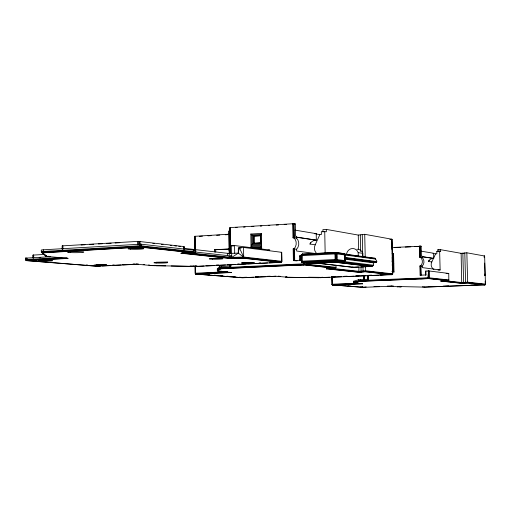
<?xml version="1.0" encoding="UTF-8"?>
<svg xmlns="http://www.w3.org/2000/svg" width="511" height="511" viewBox="0 0 511 511"><rect width="100%" height="100%" fill="white"/><g stroke="black" fill="none" stroke-linecap="round" stroke-linejoin="round"><path stroke-width="0.77" d="M322.639 277.23L318.289 277.722L288.472 277.301L275.908 276.247L267.17 276.623M337.024 261.996L338.716 262.169L315.095 263.031L314.482 263.018L314.508 262.392L316.239 262.399L314.431 263.325L308.938 262.692L336.545 261.383M397.564 286.741L398.401 286.856L397.328 286.505L424.322 287.112L484.798 284.863L484.977 284.205M319.777 277.709L391.95 274.688L392.237 273.883L392.761 273.832L391.905 239.225L364.72 234.306L358.262 235.073L326.318 229.407L322.92 229.611L322.965 231.93M97.269 265.803L97.199 266.257L26.693 260.661L25.556 259.556L25.627 258.125L49.874 256.771M171.198 265.982L196.716 266.435L280.871 262.367L281.88 261.319L243.69 257.033L238.267 253.124L231.694 253.341L231.758 257.429L231.336 258.63L180.99 253.226L194.985 252.856L195.777 251.846L195.764 250.377L140.972 244.175L43.282 249.809A5.11 0.37 -0.2 0 0 41.263 250.141L41.442 252.262L47.184 256.471L45.754 256.03L41.442 252.262L41.289 251.584L140.34 245.753L195.777 251.846M192.711 252.581L192.59 253.092L180.99 253.226M196.716 266.435L197.105 265.982L195.592 266.033L195.489 266.48M185.123 252.504L185.001 253.009M485.195 281.063L485.284 284.186L484.798 284.863L467.207 282.934L461.49 283.318L440.801 281.095L441.274 280.999M188.144 252.67L231.758 257.429L238.267 253.124L239.282 247.631L243.543 247.465L281.727 252.319L281.88 261.319M392.589 273.858L391.95 274.688L365.058 271.737L358.588 272.28L326.344 268.818L326.957 268.697M371.05 266.544L336.755 262.399L344.286 261.887L344.868 260.591L344.727 253.756L344.107 253.597L335.574 252.415L302.729 254.088L301.433 254.861L301.241 255.621L301.343 261.172L302.122 262.475L311.193 263.612L317.995 263.286L353.222 267.355L372.078 266.372L373.349 265.203L373.637 262.999M281.708 261.357L280.871 262.367L243.249 258.227L231.336 258.63M315.734 261.645L315.095 263.031M320.435 277.32L320.282 277.697M309.755 263.357L302.193 262.501L301.682 261.971L301.381 255.672L302.046 254.331L302.729 254.088L302.046 254.331M344.944 259.198L372.423 262.737L375.93 262.571L376.684 262.066L376.779 261.166L375.068 258.266L371.497 258.31M446.39 280.858L461.925 282.557L467.654 282.174L485.437 284.161L485.131 284.768L484.798 284.863L485.45 284.173L484.639 256.017L466.843 252.798L461.133 253.322L440.629 249.687L437.806 249.828L437.857 251.68L440.68 251.54L440.629 249.687M230.934 264.494L230.959 266.065L219.398 266.748L217.284 268.984L217.43 270.715L219.391 271.424C216.479 271.513 220.439 268.134 221.972 268.729L303.745 264.877L303.777 262.245M41.289 251.584L42.937 253.098M41.902 252.702L140.384 246.896L194.985 252.856L192.59 253.092M42.522 252.862L140.416 247.113L194.18 253.009M425.906 271.054L426.002 274.95L425.529 275.014L425.408 271.488L425.906 271.054L429.119 270.964L448.76 273.449L448.818 280.354L440.801 281.095M196.371 266.007L196.103 266.461M326.344 268.818L335.42 268.166L336.027 267.355L335.976 265.12M314.731 263.031L314.942 262.418M321.061 277.301L320.806 277.677M331.754 276.445L331.907 284.25L332.278 284.87L362.836 287.361L366.176 286.914M301.637 255.666L300.059 255.468L299.976 260.316L299.9 255.864L300.449 255.308L301.797 255.238M281.254 261.894L280.871 262.367L281.382 262.22L243.472 258.029L231.553 258.432L181.795 253.073L182.382 252.651L231.707 257.991L243.632 257.589L281.753 261.836L279.67 261.971M317.248 253.929A7.02 6.375 -81.9 0 1 315.204 244.814L309.985 244.041L310.611 242.674M315.204 244.814L319.854 234.613L321.381 234.523L321.323 231.649L326.363 231.732L326.318 229.407M433.922 269.482A5.589 5.295 -81.5 0 1 431.795 261.958L428.486 261.472L429.125 260.112M431.795 261.958L435.602 253.858L436.873 253.795L436.816 251.501L440.68 251.54M392.537 272.101L394.007 272.037L393.004 270.792L392.863 264.615L393.796 263.184L392.333 263.254M392.314 262.488L393.783 262.418L392.78 261.185L392.64 255.008L393.572 253.577L392.109 253.648M392.78 261.185L392.793 258.144M420.54 278.795L428.576 278.591L448 280.724M448.933 279.977L428.697 277.773L359.968 280.552L353.561 282.2L354.327 282.992L360.415 281.331L428.576 278.591L428.525 270.951M424.322 287.112L485.131 284.768M261.434 233.406L260.406 235.245L260.527 243.057L261.613 244.597L251.003 245.184L250.831 234.038L261.434 233.406L261.613 244.597M251.048 247.746L251.022 246.155L261.632 245.567L260.597 247.394L260.623 248.959M240.86 247.829L239.282 247.631L238.343 248.205L238.267 253.124M251.003 245.184L253.603 243.268L260.738 242.866L260.406 235.245L252.804 235.692L250.831 234.038M218.248 271.162C216.92 270.568 220.305 268 221.717 268.575L303.783 264.711L335.42 268.166L330.802 268.454M243.249 258.227L243.69 257.033L243.543 247.465M260.738 242.866L252.926 243.479L252.804 235.692L254.389 236.133L260.821 235.756M358.588 272.28L365.295 271.584L392.365 274.567L392.761 273.832L365.518 270.779L359.041 271.328L330.706 268.23M365.058 271.737L365.518 270.779L365.435 266.812M293.691 265.183L303.745 264.877L304.224 264.328L304.262 262.252M301.554 254.906L335.733 253.086L345.027 254.248L345.046 260.495L344.874 261.262L343.686 262.073L344.433 261.862L335.753 261.095L302.882 262.667L302.122 262.475L335.829 260.84L344.433 261.862L345.155 260.54L344.727 253.756L335.267 252.575L302.403 254.254L302.205 261.076L302.882 262.667L301.79 261.887L301.611 261.121L301.509 255.57L301.662 254.817L302.729 254.088M25.627 258.125L27.364 258.33M461.49 283.318L467.437 282.819L485.124 284.761M33.017 257.442L33.126 255.091L44.693 254.414M467.207 282.934L467.654 282.174L466.843 252.798M61.831 257.525L25.556 259.556L26.693 260.661L68.231 258.406L47.408 256.465L47.957 256.605L46.06 256.183L44.042 254.063M62.163 249.311L62.297 245.88L138.347 241.364L183.896 246.564L184.184 249.227M428.116 270.958C429.297 272.35 426.628 278.227 428.94 278.469L448.479 280.622L446.314 280.737M242.54 277.69L196.096 274.113L195.183 273.232L195.093 266.161M354.436 283.011L355.254 283.151L353.669 282.57L359.572 280.961L428.339 278.176L448.818 280.354L446.659 280.462M100.661 265.988L97.199 266.257L50.014 262.424M336.027 267.355L303.298 263.836L220.241 267.802L219.417 267.943L217.303 270.147L218.044 270.907M303.272 262.264L303.745 264.877L304.511 264.347L304.594 262.271M194.889 249.668L194.717 236.312L228.985 234.21M428.576 278.591L429.291 277.78L429.119 270.964M230.269 253.558L230.039 227.593L294.049 223.677L295.326 223.907L295.55 236.171L296.399 236.306L296.431 238.113A7.422 6.669 -81.9 0 1 296.635 249.221L296.667 251.029L316.711 253.673M229.222 254.088L228.883 231.049L229.375 230.972L229.707 254.031M184.152 246.628L183.954 249.298M353.669 282.57L354.487 283.049L353.842 282.698L353.695 281.203L358.626 279.721L368.437 279.249L368.348 275.34M281.152 252.389L281.727 252.319M230.429 264.551L230.455 266.122L230.959 266.065M389.836 239.41L391.956 239.263M299.976 260.316L300.538 260.252L300.449 255.308L302.027 255.506M336.755 262.399L372.078 266.372M344.868 260.591L335.887 259.46L301.484 261.223M344.721 261.345L335.88 260.24L301.682 261.971M484.224 257.646L484.179 256.088L484.639 256.017M368.016 279.306L367.933 275.397L367.965 279.287L368.437 279.249M310.324 262.482L312.17 262.386M331.249 268.115L332.789 268.013M235.584 227.638L237.181 227.536M243.549 227.14L245.146 227.037M251.514 226.641L253.91 226.494M260.278 226.092L261.875 225.996M268.243 225.6L269.84 225.498M276.208 225.102L278.597 224.949M284.173 224.604L286.562 224.457M292.937 224.054L295.326 223.907M199.309 236.344L202.458 236.152M207.964 235.827L211.113 235.635M216.626 235.309L219.768 235.117M225.281 234.785L227.638 234.645M392.205 274.298L392.659 274.254L365.467 271.232L358.99 271.775L329.774 268.614M81.051 245.012L85.011 244.775M89.764 244.494L93.724 244.264M98.476 243.977L102.436 243.747M106.397 243.511L111.155 243.23M115.116 242.993L119.868 242.712M260.623 235.584L253.488 236.005L253.603 243.268L254.504 243.389L254.389 236.133M314.667 233.751L316.213 233.661L316.335 240.164L295.888 237.174M292.726 223.658L292.982 237.775L296.431 238.113M184.043 248.327L230.378 253.641L231.336 253.59L231.221 245.727L234.575 245.542L269.821 250.045L267.892 250.147M39.194 257.8L40.765 257.71M251.022 246.155L252.019 247.094L260.897 246.609L260.936 248.921M193.465 250.505L195.764 250.377M214.416 251.993L214.384 249.738L229.496 248.914M214.384 249.738L229.215 249.164M254.472 248.071L260.821 247.726L260.84 249.189M254.58 248.231L260.917 247.886M297.051 260.878L293.391 260.604L293.18 248.921L296.635 249.221M446.097 273.589L448.76 273.449M227.401 255.609L227.369 253.565L231.694 253.341M391.592 247.528L421.185 246.238L421.428 255.909L421.958 255.992L421.99 257.416A5.845 5.506 -81.6 0 1 422.207 266.174L422.246 267.598L440.131 269.961L439.645 251.361M228.851 256.215L231.739 256.068L195.266 252.012M394.92 247.592L400.49 247.305M405.268 247.062L410.838 246.775M414.817 246.564L421.185 246.238M441.996 280.961L444.877 280.814M310.349 254.05L308.772 254.133L309.902 254.248M316.66 253.731L320.608 253.526M326.919 253.207L330.074 253.047M102.411 265.548L103.982 265.471M112.605 265.037L114.17 264.954M122.793 264.519L124.358 264.442M132.981 264.002L134.546 263.925M342.261 253.692L344.107 253.597M102.238 265.905L110.938 265.465M112.516 265.388L121.216 264.947M122.793 264.87L131.493 264.43M133.071 264.353L136.233 264.193L153.332 265.694L151.671 265.509L152.074 265.624M484.965 284.544L485.367 284.512L467.597 282.538L461.874 282.915L443.95 280.98M293.391 260.604L300.538 260.252M205.837 265.554L207.428 265.477M216.159 265.056L218.542 264.941M227.274 264.513L228.864 264.436M237.596 264.015L239.18 263.938M247.912 263.51L249.502 263.433M259.026 262.973L260.616 262.897M269.348 262.469L270.939 262.392M204.087 265.982L194.863 266.487M206.47 265.867L214.409 265.484M216.792 265.369L225.523 264.941M227.114 264.864L235.846 264.442M238.228 264.328L246.161 263.944M247.752 263.868L257.276 263.401M258.866 263.325L267.598 262.903M269.188 262.826L277.92 262.405M279.504 262.328L281.293 262.239L281.778 261.287L281.618 252.287M460.283 253.616L463.292 253.469M315.274 262.239L322.243 261.907M326.114 261.721L333.07 261.415L336.73 261.843M419.39 246.085L419.672 257.212L421.99 257.416M314.431 263.325L343.98 261.907M422.175 256.771L433.737 258.419L433.603 253.245L420.655 251.086M391.937 261.172L393.419 261.102L392.863 261.025M227.261 271.731L195.183 273.232L196.096 274.113L231.675 272.497L231.055 272.376M227.421 272.184L195.311 273.679L196.984 273.819M229.49 272.446L195.643 273.998L196.096 274.113L195.63 273.181L195.541 266.11M392.026 265.005L393.508 264.934M358.537 266.985L352.96 267.24L317.618 263.159L317.995 263.286M360.926 266.883L369.683 266.48M420.406 257.174A5.87 5.525 -81.6 0 1 420.623 265.963L420.885 275.186L420.119 275.193L419.889 265.995L422.207 266.174M243.466 277.364L246.615 277.224M255.283 276.847L258.432 276.713M267.1 276.336L270.249 276.202M243.332 277.658L253.66 277.211M255.251 277.141L265.579 276.694M391.873 271.373L393.342 271.309L393.17 264.002M438.004 270.051L440.131 269.961M331.339 276.866L335.286 276.7M343.986 276.33L347.148 276.195M355.841 275.831L359.003 275.697M368.488 275.295L371.65 275.161M379.558 274.829L383.505 274.663M329.652 277.218L318.621 277.633L288.472 277.301M331.23 277.154L341.508 276.719M343.877 276.623L354.155 276.189M355.739 276.125L366.01 275.691M368.386 275.589L378.664 275.154M380.241 275.09L392.62 274.241L391.905 239.225M420.119 275.193L426.002 274.95M357.687 283.215L331.907 284.25L332.642 284.959L362.618 283.784L362.139 283.688M357.809 283.579L332.061 284.621M361.36 283.72L332.31 284.876L332.642 284.959L332.176 276.406M373.975 286.62L379.43 286.409M387.229 286.115L393.457 286.166M428.87 286.633L434.401 286.428M443.088 286.103L448.62 285.898M456.521 285.604L462.053 285.4M470.74 285.074L475.479 284.895M292.982 237.775L294.298 237.787L294.049 223.677M231.758 257.429L243.69 257.033L239.282 247.631M293.18 248.921L294.502 248.934L294.713 260.61M97.499 266.148L96.771 266.142M419.672 257.212L420.668 257.212L420.393 246.098M311.122 263.459L311.506 263.446L310.758 263.459M419.889 265.995L420.885 265.995L421.115 275.193M360.696 286.914L363.053 287.035M362.963 287.278L332.31 284.876L331.888 276.425M424.366 287.035L422.373 286.824M195.592 266.033L190.079 265.982M308.516 277.224L319.79 277.339M397.865 286.543L401.397 286.869M161.502 265.458L165.468 265.535M165.641 265.88L154.418 265.65L154.175 265.298M152.968 265.586L193.624 266.48L193.254 266.039M400.643 286.933L398.535 286.575M239.34 277.211L241.952 277.409M285.936 276.828L286.875 276.879M285.419 277.064L286.556 277.218L286.198 277.122M34.627 260.84L36.211 260.968M40.969 261.351L42.554 261.472M86.148 264.96L87.739 265.088M92.491 265.465L94.075 265.592M200.906 274.132L203.257 274.324M207.179 274.637L209.536 274.822M214.243 275.199L215.808 275.327M220.516 275.704L222.866 275.889M226.788 276.202L229.145 276.394M233.067 276.707L235.418 276.892M335.242 284.876L338.423 285.132M341.603 285.387L344.784 285.636M347.965 285.892L351.146 286.147M354.327 286.403L357.515 286.658M48.43 262.296L26.125 260.514L67.426 258.253L66.826 257.831L25.908 260.144M275.908 276.247L242.342 277.786L195.707 274.011L195.304 273.251L195.215 266.129M136.897 263.912L138.468 264.046M143.163 264.455L144.734 264.589M148.65 264.934L150.962 265.541M221.659 271.264L219.423 271.073L220.145 271.501L218.638 270.99M225.383 271.59L227.619 271.782M278.112 276.164L280.456 276.368M355.445 282.87L357.821 283.075M219.73 271.398L231.675 272.497M362.618 283.784L354.653 282.8M391.132 285.968L397.877 286.824M332.31 261.421L338.716 262.169L337.471 261.951M48.06 256.19L50.174 256.854M328.509 268.863L358.824 272.127L358.958 267.387M442.06 281.082L461.714 283.196L461.133 253.322M353.561 282.2L354.551 282.436M335.868 267.821L303.368 264.34L220.356 268.288L219.551 268.422L217.43 270.613L218.823 271.347M195.572 252.428L140.359 246.398L41.461 252.191L42.541 252.804M303.745 264.877L334.807 268.288M227.369 253.565L228.877 253.737M310.254 262.533L314.482 263.018M152.834 243.338L154.411 243.523M161.482 244.347L163.054 244.533M170.131 245.357L171.702 245.542M174.845 245.906L176.423 246.091M178.78 246.366L180.351 246.545M340.032 261.843L372.915 265.88M344.222 261.587L373.349 265.203M238.733 247.79L241.109 248.09M231.221 245.727L233.584 246.027M344.701 257.876L376.684 262.066M344.376 258.259L376.371 262.424M344.695 258.515L375.93 262.571M344.816 257.365L376.786 261.587M343.839 253.91L375.068 258.266M344.65 254.369L375.4 258.598M375.528 259.064L336.513 253.839L301.381 255.672M337.324 261.977L338.716 262.169M346.771 254.823L346.739 253.239A6.579 6.049 -82.1 0 1 352.373 248.518A6.579 6.049 -82.1 0 1 358.192 252.658L362.791 253.322L362.861 256.484M295.984 237.002L316.335 240.164M422.124 256.618L433.737 258.419M332.706 261.415L333.319 261.428M33.011 255.149L33.349 255.206L33.356 257.499M295.019 230.129L316.213 233.661M316.149 234L319.854 234.613M432.983 253.418L435.602 253.858M436.816 251.501L437.857 251.68M354.794 283.1L353.944 282.832L359.776 281.242L428.825 278.469L428.889 270.951M437.806 249.828L439.358 250.103M62.15 245.957L62.502 246.027L62.514 249.374M230.455 266.122L230.57 264.519M46.348 256.177L45.313 255.602M217.782 270.945L218.248 271.066M354.468 282.864L353.823 282.5M48.436 256.599L48.954 256.733M220.388 268.895L219.551 268.422L219.398 266.748M359.405 281.427L358.754 281.05L358.626 279.721M220.49 268.856L219.538 267.898M359.54 281.401L358.811 280.641M287.118 277.173L287.444 277.262M399.781 286.914L399.251 286.269M42.707 252.747L41.512 251.508M220.701 268.818L219.819 267.847M359.757 281.376L359.099 280.609M333.07 261.415L333.402 261.523M154.418 265.65L154.737 265.758M43.026 252.696L41.934 251.444M391.279 286.205L362.836 287.361L362.286 287.035M361.801 272.139L361.079 271.239L360.996 267.291M229.899 227.638L230.206 241.026M363.781 271.795L363.059 270.887L362.957 266.135M221.02 268.786L220.241 267.802M466.141 282.979L465.598 282.251L464.799 252.894M464.173 283.215L463.63 282.494L462.832 253.245M156.27 265.803L155.791 265.35M360.051 281.35L359.488 280.577M43.48 252.651L42.534 251.38M318.289 277.722L317.925 277.345M353.222 267.355L352.858 266.793M157.944 265.841L157.529 265.388M221.435 268.754L220.797 267.758M217.303 270.249L217.635 270.811M44.099 252.606L43.403 251.942L43.282 249.809M360.415 281.331L359.968 280.552M318.775 277.722L318.506 277.352M221.972 268.729L221.429 266.525M360.868 281.312L360.504 279.574M252.019 247.094L252.99 247.809L260.597 247.394L260.821 247.726M194.25 266.487L194.008 266.046M46.616 256.33L45.466 255.181M49.331 256.318L49.688 256.72M319.266 277.722L319.139 277.345M362.471 287.041L362.836 287.361L362.753 287.041M96.809 265.797L97.199 266.257L136.392 264.283L136.118 263.842M354.066 282.385L354.168 282.749M25.627 259.518L26.693 260.661L26.087 260.054L25.984 258.093M400.158 286.288L400.228 286.62M299.9 255.864L299.995 256.394M425.408 271.488L425.452 271.897M484.485 256.068L484.524 257.627M484.683 263.095L485.035 275.595M484.69 274.049L484.735 275.614M425.574 271.181L425.669 274.969M420.163 246.078L420.438 257.199M419.793 246.072L420.074 257.199M420.291 265.982L420.521 275.186M393.572 253.577L393.783 262.418M393.796 263.184L394.007 272.037M392.946 254.395L393.119 261.689M392.863 264.615L393.004 270.792M391.777 239.295L392.02 249.509M392.199 257.365L392.531 271.501M368.035 275.359L368.118 279.268M364.72 234.306L365.224 257.301M364.241 276.042L364.33 279.964M363.934 276.061L364.024 279.977M363.768 275.301L363.921 280.015M362.267 234.447L362.746 256.624M360.293 234.958L360.651 251.521M358.262 235.073L358.569 249.259M358.192 252.658L358.281 256.643M324.734 231.445L325.162 253.239M293.716 223.652L293.966 237.762M294.17 248.908L294.381 260.591M293.231 223.639L293.486 237.756M293.684 248.902L293.895 260.591M281.555 252.364L281.644 257.608M261.632 245.567L261.689 249.304M234.575 245.542L234.696 253.686M230.397 227.561L230.774 253.494M230.039 227.593L230.41 253.52M230.32 248.883L230.391 253.59M230.55 264.583L230.57 266.148M229.854 264.366L229.893 266.748M229.024 231.004L229.356 254.056M229.503 264.391L229.516 266.831M229.369 264.423L229.401 266.806M215.712 249.898L215.744 252.147M195.164 236.242L195.343 250.39M194.838 236.274L195.017 250.416M183.896 246.564L183.928 249.164M141.464 244.207L141.343 246.43L140.416 247.113L139.81 246.417L139.695 244.188M140.972 244.175L140.915 246.398L140.416 247.113L140.327 244.169M140.046 241.422L140.071 244.188M139.311 241.377L139.343 244.833M138.347 241.364L138.379 244.82M137.408 241.396L137.44 244.852M62.904 245.823L62.923 249.176M62.297 245.88L62.316 249.234M33.669 255.04L33.675 258.1M33.126 255.091L33.138 258.151M25.78 258.202L25.786 259.594M353.721 281.401A12.775 0.594 -1.2 0 1 353.695 281.203M428.486 261.472A5.627 5.327 -81.5 0 1 433.021 258.451M141.764 248.116A7.882 0.594 -0.5 0 1 129.347 248.142M252.472 262.469A6.451 0.409 -0.9 0 1 241.812 262.424M219.468 258.323A6.867 0.46 -0.8 0 1 211.235 258.355M106.282 264.532A6.598 0.409 -0.5 0 1 96.081 264.755M49.771 260.252A7.116 0.466 -0.3 0 1 41.647 260.31M76.535 251.163A8.067 0.588 -0.3 0 1 74.446 251.169M167.589 261.887A6.93 0.447 -0.6 0 1 156.13 262.239M356.997 249.215A6.522 6.004 -82.1 0 1 362.791 253.322M217.494 269.188A16.052 0.933 -0.9 0 1 217.284 268.984M309.985 244.041A7.084 6.419 -81.9 0 1 315.479 240.215M293.87 237.724A7.454 6.688 -81.9 0 1 294.074 248.876M229.267 250.55A1.712 0.818 86.8 0 1 228.666 249.272M335.887 259.46L335.753 261.095L335.101 259.486L334.986 253.858L335.574 252.415L336.806 253.117L337.011 253.871L337.126 259.492L336.953 260.271L335.753 261.095L336.2 260.84C337.062 258.349 337.036 254.995 336.034 252.568L335.574 252.415L335.887 259.46M392.339 274.56L391.95 274.688L392.365 274.567M260.699 234.447L251.827 234.971L251.974 244.181L260.853 243.683L260.699 234.447M130.631 249.176A7.882 0.588 -0.5 0 0 143.642 248.761A7.882 0.588 -0.5 0 0 133.569 248.154A7.882 0.588 -0.5 0 0 130.631 249.176M244.648 263.401A6.451 0.402 -0.9 0 0 254.561 262.922A6.451 0.402 -0.9 0 0 245.133 262.692A6.451 0.402 -0.9 0 0 244.648 263.401M212.602 259.224A6.867 0.454 -0.8 0 0 223 258.7A6.867 0.454 -0.8 0 0 212.812 258.432A6.867 0.454 -0.8 0 0 212.602 259.224M96.042 265.528A6.598 0.409 -0.5 0 0 106.831 265.203A6.598 0.409 -0.5 0 0 98.176 264.819A6.598 0.409 -0.5 0 0 96.042 265.528M41.097 261.115A7.116 0.46 -0.3 0 0 52.55 260.763A7.116 0.46 -0.3 0 0 42.892 260.316A7.116 0.46 -0.3 0 0 41.097 261.115M70.601 252.575A8.067 0.575 -0.3 0 0 83.702 252.159A8.067 0.575 -0.3 0 0 72.964 251.572A8.067 0.575 -0.3 0 0 70.601 252.575M156.091 263.024A6.93 0.441 -0.6 0 0 167.595 262.68A6.93 0.441 -0.6 0 0 158.895 262.252A6.93 0.441 -0.6 0 0 156.091 263.024"/></g></svg>
